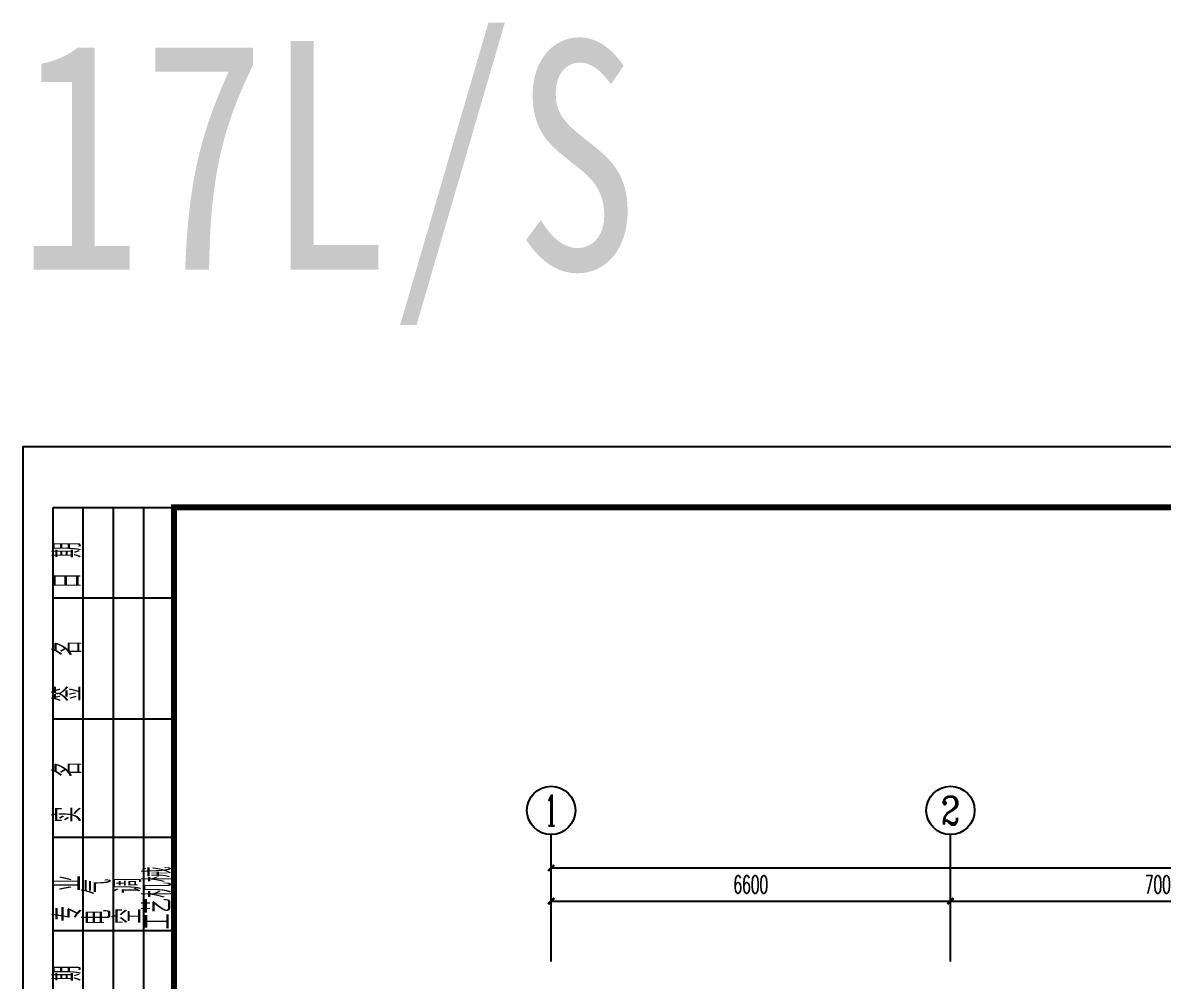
# Model space of a CAD drawing. Extents: x -1254782 to -617813, y -619975 to -323764.
# Drawn here: x -677213 to -658379, y -346446 to -330616 of the extents above; entities that cross this region are included whole.
import ezdxf
from ezdxf.enums import TextEntityAlignment as Align

# ---------------------------------------------------------------- set-up
doc = ezdxf.new("R2010")
doc.units = 0
doc.header["$LTSCALE"] = 1000
doc.header["$MEASUREMENT"] = 0
for name, color, linetype in [('4', 4, 'Continuous'), ('9', 9, 'Continuous'), ('AXIS', 3, 'Continuous'), ('AXIS_TEXT', 7, 'Continuous'), ('PUB_TEXT', 7, 'Continuous'), ('PUB_TITLE', 4, 'Continuous'), ('框', 130, 'Continuous')]:
    doc.layers.add(name, color=color, linetype=linetype)
doc.styles.add('-宋体', font='simsun_0.shx', dxfattribs={"width": 0.8})
doc.styles.add('_TCH_AXIS', font='COMPLEX', dxfattribs={"bigfont": 'GBCBIG'})
doc.styles.add('_TCH_DIM', font='SIMPLEX.shx', dxfattribs={"width": 0.8, "bigfont": 'GBCBIG.shx'})
doc.styles.add('_TCH_DIM_T3', font='SIMPLEX.shx', dxfattribs={"width": 0.564706, "bigfont": 'GBCBIG.shx'})
doc.styles.add('COMPLEX', font='COMPLEX')
doc.dimstyles.new('_TCH_ARCH&&100', dxfattribs={"dimtxt": 297.5, "dimasz": 100, "dimexe": 250, "dimexo": 300, "dimgap": 126.25, "dimtad": 1, "dimdec": 0, "dimzin": 0, "dimdsep": 46, "dimtxsty": '_TCH_DIM_T3', "dimblk": 'ARCHTICK', "dimcen": 0.09, "dimclrt": 7, "dimazin": 2, "dimtfac": 1, "dimtdec": 0, "dimtix": 1, "dimtmove": 2, "dimatfit": 3, "dimfxl": 1, "dimtolj": 1, "dimtzin": 0, "dimarcsym": 0})

# ---------------------------------------------------------------- blocks, each defined once
blk = doc.blocks.new('_ArchTick')
at = {"color": 0, "linetype": 'ByBlock', "const_width": 0.4}
blk.add_lwpolyline([(-0.5, -0.5), (0.5, 0.5)], dxfattribs=at)
blk = doc.blocks.new('*D249')
at = {"layer": 'AXIS', "color": 0, "lineweight": -2, "transparency": 16777216}
for p, q in [((4000, 18400), (4000, 19900)), ((34700, 18400), (34700, 19900)), ((4000, 19650), (34700, 19650))]:
    blk.add_line(p, q, dxfattribs=at)
at = {"layer": 'Defpoints', "color": 0, "transparency": 16777216}
for p in [(34700, 19650), (4000, 18100), (34700, 18100)]:
    blk.add_point(p, dxfattribs=at)
at = {"layer": 'AXIS', "color": 0, "lineweight": -2, "transparency": 16777216, "xscale": 100, "yscale": 100, "zscale": 100, "rotation": 180}
blk.add_blockref('_ArchTick', (4000, 19650), dxfattribs=at)
at = {"layer": 'AXIS', "color": 0, "lineweight": -2, "transparency": 16777216, "xscale": 100, "yscale": 100, "zscale": 100}
blk.add_blockref('_ArchTick', (34700, 19650), dxfattribs=at)
at = {"layer": 'AXIS', "color": 7, "transparency": 16777216, "insert": (19350, 19925), "char_height": 297.5, "attachment_point": 5, "style": '_TCH_DIM_T3'}
blk.add_mtext('\\A1;30700', dxfattribs=at)
blk = doc.blocks.new('*D250')
at = {"layer": 'AXIS', "color": 0, "lineweight": -2, "transparency": 16777216}
for p, q in [((4000, 18400), (4000, 19350)), ((10600, 18400), (10600, 19350)), ((4000, 19100), (10600, 19100))]:
    blk.add_line(p, q, dxfattribs=at)
at = {"layer": 'Defpoints', "color": 0, "transparency": 16777216}
for p in [(10600, 19100), (4000, 18100), (10600, 18100)]:
    blk.add_point(p, dxfattribs=at)
at = {"layer": 'AXIS', "color": 0, "lineweight": -2, "transparency": 16777216, "xscale": 100, "yscale": 100, "zscale": 100, "rotation": 180}
blk.add_blockref('_ArchTick', (4000, 19100), dxfattribs=at)
at = {"layer": 'AXIS', "color": 0, "lineweight": -2, "transparency": 16777216, "xscale": 100, "yscale": 100, "zscale": 100}
blk.add_blockref('_ArchTick', (10600, 19100), dxfattribs=at)
at = {"layer": 'AXIS', "color": 7, "transparency": 16777216, "insert": (7300, 19375), "char_height": 297.5, "attachment_point": 5, "style": '_TCH_DIM_T3'}
blk.add_mtext('\\A1;6600', dxfattribs=at)
blk = doc.blocks.new('*D251')
at = {"layer": 'AXIS', "color": 0, "lineweight": -2, "transparency": 16777216}
for p, q in [((10600, 18400), (10600, 19350)), ((17600, 18400), (17600, 19350)), ((10600, 19100), (17600, 19100))]:
    blk.add_line(p, q, dxfattribs=at)
at = {"layer": 'Defpoints', "color": 0, "transparency": 16777216}
for p in [(17600, 19100), (10600, 18100), (17600, 18100)]:
    blk.add_point(p, dxfattribs=at)
at = {"layer": 'AXIS', "color": 0, "lineweight": -2, "transparency": 16777216, "xscale": 100, "yscale": 100, "zscale": 100, "rotation": 180}
blk.add_blockref('_ArchTick', (10600, 19100), dxfattribs=at)
at = {"layer": 'AXIS', "color": 0, "lineweight": -2, "transparency": 16777216, "xscale": 100, "yscale": 100, "zscale": 100}
blk.add_blockref('_ArchTick', (17600, 19100), dxfattribs=at)
at = {"layer": 'AXIS', "color": 7, "transparency": 16777216, "insert": (14100, 19375), "char_height": 297.5, "attachment_point": 5, "style": '_TCH_DIM_T3'}
blk.add_mtext('\\A1;7000', dxfattribs=at)
blk = doc.blocks.new('_AXISO')
blk.add_circle((0, 0), 0.5)
at = {"layer": 'AXIS_TEXT', "style": 'COMPLEX', "width": 1.041667}
blk.add_attdef('A', text='', height=0.56, dxfattribs=at).set_placement((-0.25, -0.28), (0.25, -0.28), align=Align.FIT)
blk = doc.blocks.new('A$C29A34EED')
at = {"layer": '框'}
for p, q in [((0, 461), (0, 14461)), ((0, 14461), (2000, 14461)), ((500, 461), (500, 14461)), ((1000, 461), (1000, 14461)), ((1500, 461), (1500, 14461)), ((2000, 461), (2000, 14461)), ((2000, 12961), (0, 12961)), ((2000, 10961), (0, 10961)), ((2000, 9005), (0, 9005)), ((2000, 7461), (0, 7461)), ((2000, 5961), (0, 5961)), ((2000, 3961), (0, 3961)), ((2000, 2005), (0, 2005)), ((2000, 461), (0, 461))]:
    blk.add_line(p, q, dxfattribs=at)
at = {"layer": '框', "style": '_TCH_DIM', "width": 0.8}
for s, p in [('日 期', (462, 13120)), ('签  名', (466, 11253)), ('实  名', (466, 9253)), ('工艺机械', (1953, 7486)), ('专 业', (472, 7613)), ('电 气', (957, 7555)), ('空 调', (1460, 7573)), ('日 期', (462, 6120)), ('签  名', (466, 4253)), ('实  名', (466, 2253)), ('专 业', (480, 613)), ('建 筑', (967, 607)), ('结 构', (1470, 612)), ('给排水', (1970, 645)), ('会', (470, 12)), ('签', (1174, -12))]:
    blk.add_text(s, height=450, rotation=90, dxfattribs=at).set_placement(p)
blk = doc.blocks.new('A$C7517252D')
at = {"layer": '4'}
blk.add_blockref('A$C29A34EED', (0, 26072), dxfattribs=at)
blk = doc.blocks.new('A$C25A9143E')
at = {"layer": 'AXIS'}
for p, q in [((4000, 18100), (4000, 20200)), ((10600, 18100), (10600, 20200))]:
    blk.add_line(p, q, dxfattribs=at)
ref = blk.add_blockref('_AXISO', (4000, 20600), dxfattribs=dict(at, xscale=800, yscale=800, zscale=800))
ref.add_attrib('A', '1', dxfattribs={"layer": 'AXIS_TEXT', "height": 514.7, "style": '_TCH_AXIS'}).set_placement((3889.7, 20342.6), (4110.3, 20342.6), align=Align.FIT)
ref = blk.add_blockref('_AXISO', (10600, 20600), dxfattribs=dict(at, xscale=800, yscale=800, zscale=800))
ref.add_attrib('A', '2', dxfattribs={"layer": 'AXIS_TEXT', "height": 465.9, "style": '_TCH_AXIS'}).set_placement((10444.7, 20367), (10755.3, 20367), align=Align.FIT)
for p1, p2, distance, picture, middle in [((4000, 18100), (34700, 18100), 1550, '*D249', (19350, 19925)), ((4000, 18100), (10600, 18100), 1000, '*D250', (7300, 19375)), ((10600, 18100), (17600, 18100), 1000, '*D251', (14100, 19375))]:
    dim = blk.add_aligned_dim(p1=p1, p2=p2, distance=distance, dimstyle='_TCH_ARCH&&100', dxfattribs=at)
    dim.commit()
    dim.dimension.update_dxf_attribs({"geometry": picture, "text_midpoint": middle})

msp = doc.modelspace()

# ---------------------------------------------------------------- linework, layer by layer
at = {"layer": 'PUB_TITLE'}
msp.add_lwpolyline([(-677212.8, -379628.7), (-617812.8, -379628.7), (-617812.8, -337628.7), (-677212.8, -337628.7)], close=True, dxfattribs=at)
at = {"layer": 'PUB_TITLE', "const_width": 100}
msp.add_lwpolyline([(-674712.8, -378628.7), (-618812.8, -378628.7), (-618812.8, -338628.7), (-674712.8, -338628.7)], close=True, dxfattribs=at)

# ---------------------------------------------------------------- block references
at = {"layer": '4'}
msp.add_blockref('A$C7517252D', (-676712.8, -379161.3), dxfattribs=at)
at = {"layer": '9'}
msp.add_blockref('A$C25A9143E', (-672479.2, -364238.6), dxfattribs=at)

# ---------------------------------------------------------------- texts
at = {"layer": 'PUB_TEXT', "style": '-宋体', "width": 0.8}
msp.add_text('17L/S', height=3776.37, dxfattribs=at).set_placement((-677302.2, -334695.8))

doc.saveas('drawing.dxf')
